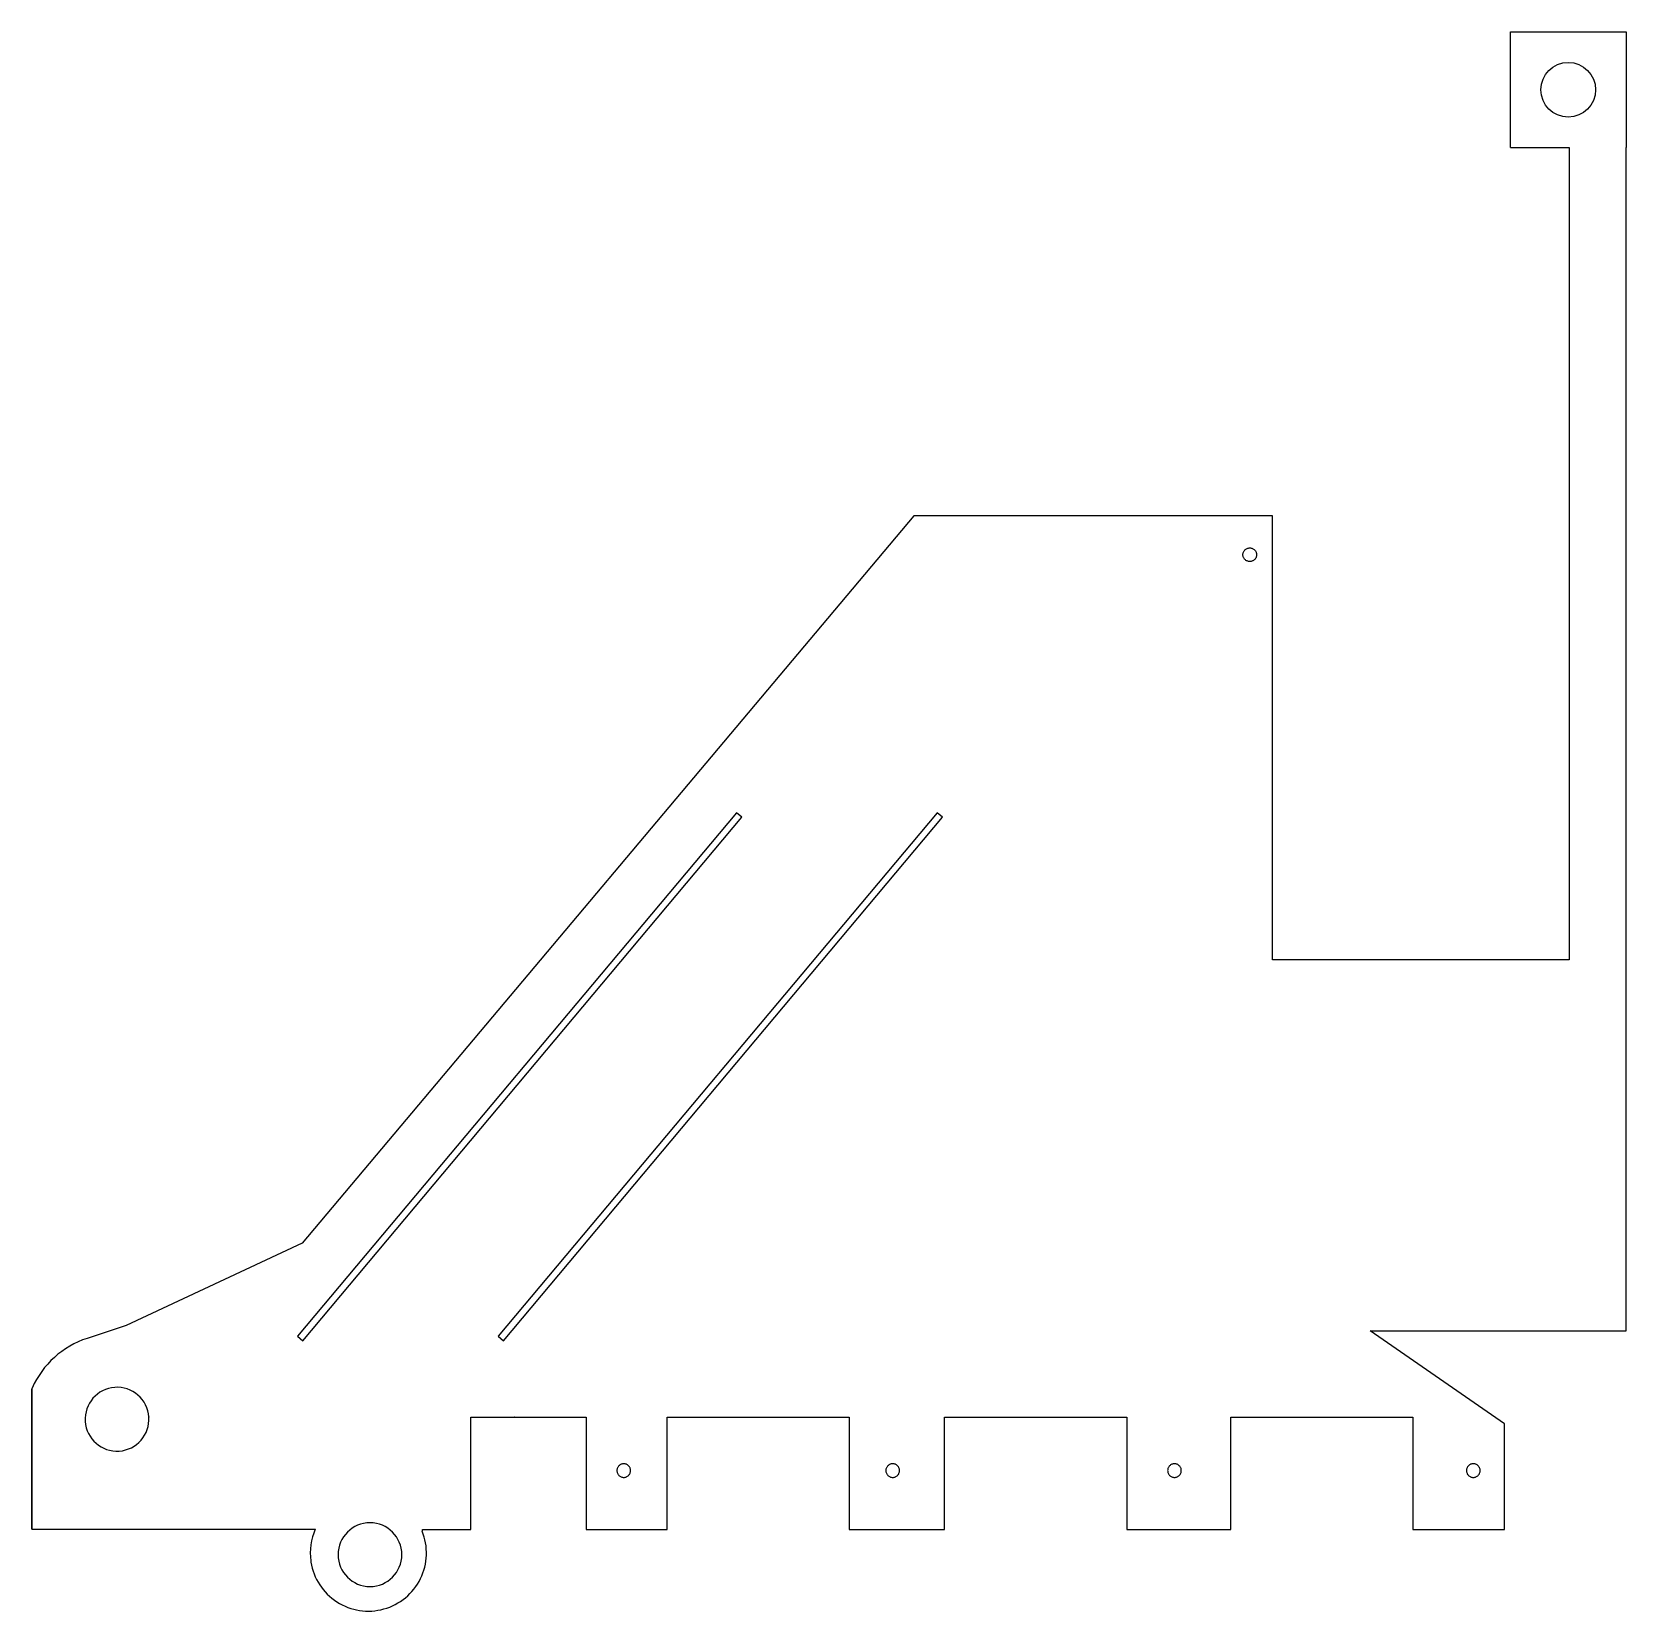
# Model space of a CAD drawing. Header units: inches. Extents: x 59 to 759, y 98 to 792.
import ezdxf

# ---------------------------------------------------------------- set-up
doc = ezdxf.new("R2010")
doc.units = ezdxf.units.IN
doc.header["$MEASUREMENT"] = 0
doc.linetypes.add('Continuous2', pattern=[0])
doc.layers.add('Nível_Padrão', color=1, linetype='Continuous')

msp = doc.modelspace()

# ---------------------------------------------------------------- linework, layer by layer
at = {"color": 3, "linetype": 'Continuous2', "lineweight": -3, "true_color": 0x00ff00}
for p, q in [((707.86, 791.6), (758.66, 791.6)), ((707.86, 740.8), (707.86, 791.6)), ((758.66, 791.6), (758.66, 740.8)), ((707.86, 740.8), (733.66, 740.8)), ((733.66, 740.8), (733.66, 384.09)), ((758.66, 384.09), (758.66, 740.8))]:
    msp.add_line(p, q, dxfattribs=at)
msp.add_circle((733.26, 766.2), 12, dxfattribs=at)
at = {"layer": 'Nível_Padrão', "color": 1, "linetype": 'Continuous2', "lineweight": -3, "true_color": 0xff0000}
for p, q in [((445.78, 579.12), (177.15, 259.68)), ((481.87, 579.12), (445.78, 579.12)), ((567.15, 579.12), (481.87, 579.12)), ((603.32, 579.12), (567.15, 579.12)), ((603.32, 384.09), (603.32, 579.12)), ((590.36, 562.04), (590.38, 562.35)), ((590.38, 561.73), (590.36, 562.04)), ((590.38, 562.35), (590.43, 562.65)), ((590.43, 561.44), (590.38, 561.73)), ((590.43, 562.65), (590.5, 562.93)), ((590.5, 561.15), (590.43, 561.44)), ((590.5, 562.93), (590.6, 563.21)), ((590.6, 560.87), (590.5, 561.15)), ((590.6, 563.21), (590.73, 563.47)), ((590.73, 560.61), (590.6, 560.87)), ((590.73, 563.47), (590.88, 563.72)), ((590.88, 560.36), (590.73, 560.61)), ((590.88, 563.72), (591.05, 563.95)), ((591.05, 560.13), (590.88, 560.36)), ((591.05, 563.95), (591.24, 564.16)), ((591.24, 559.92), (591.05, 560.13)), ((591.24, 564.16), (591.46, 564.36)), ((591.46, 564.36), (591.69, 564.53)), ((591.69, 564.53), (591.93, 564.68)), ((591.93, 564.68), (592.2, 564.8)), ((592.2, 564.8), (592.47, 564.91)), ((592.47, 564.91), (592.76, 564.98)), ((592.76, 564.98), (593.06, 565.02)), ((593.06, 565.02), (593.36, 565.04)), ((593.36, 565.04), (593.67, 565.02)), ((593.67, 565.02), (593.97, 564.98)), ((593.97, 564.98), (594.26, 564.91)), ((594.26, 564.91), (594.53, 564.8)), ((594.53, 564.8), (594.79, 564.68)), ((594.79, 564.68), (595.04, 564.53)), ((595.04, 564.53), (595.27, 564.36)), ((595.27, 564.36), (595.49, 564.16)), ((595.49, 564.16), (595.68, 563.95)), ((595.68, 560.13), (595.49, 559.92)), ((595.68, 563.95), (595.85, 563.72)), ((595.85, 560.36), (595.68, 560.13)), ((595.85, 563.72), (596, 563.47)), ((596, 560.61), (595.85, 560.36)), ((596, 563.47), (596.13, 563.21)), ((596.13, 560.87), (596, 560.61)), ((596.13, 563.21), (596.23, 562.93)), ((596.23, 561.15), (596.13, 560.87)), ((596.23, 562.93), (596.3, 562.65)), ((596.3, 561.44), (596.23, 561.15)), ((596.3, 562.65), (596.35, 562.35)), ((596.35, 561.73), (596.3, 561.44)), ((596.35, 562.35), (596.36, 562.04)), ((596.36, 562.04), (596.35, 561.73)), ((591.46, 559.73), (591.24, 559.92)), ((591.69, 559.55), (591.46, 559.73)), ((591.93, 559.4), (591.69, 559.55)), ((592.2, 559.28), (591.93, 559.4)), ((592.47, 559.18), (592.2, 559.28)), ((592.76, 559.1), (592.47, 559.18)), ((593.06, 559.06), (592.76, 559.1)), ((593.36, 559.04), (593.06, 559.06)), ((593.67, 559.06), (593.36, 559.04)), ((593.97, 559.1), (593.67, 559.06)), ((594.26, 559.18), (593.97, 559.1)), ((594.53, 559.28), (594.26, 559.18)), ((594.79, 559.4), (594.53, 559.28)), ((595.04, 559.55), (594.79, 559.4)), ((595.27, 559.73), (595.04, 559.55)), ((595.49, 559.92), (595.27, 559.73)), ((367.98, 448.66), (175.14, 218.84)), ((456.11, 448.66), (263.27, 218.84)), ((370.28, 446.73), (367.98, 448.66)), ((458.4, 446.73), (456.11, 448.66)), ((177.44, 216.91), (370.28, 446.73)), ((265.57, 216.91), (458.4, 446.73)), ((733.66, 384.09), (603.32, 384.09)), ((758.66, 221.25), (758.66, 384.09)), ((177.15, 259.68), (99.88, 223.56)), ((99.88, 223.56), (82.77, 217.95)), ((175.14, 218.84), (177.44, 216.91)), ((263.27, 218.84), (265.57, 216.91)), ((705.32, 180.49), (646.25, 221.25)), ((646.25, 221.25), (733.66, 221.25)), ((733.66, 221.25), (758.66, 221.25)), ((58.66, 196.15), (58.52, 195.82)), ((58.52, 195.82), (58.52, 134.12)), ((58.52, 134.12), (58.52, 195.82)), ((109.88, 183.49), (109.89, 183.38)), ((251.25, 134), (251.25, 183.38)), ((251.25, 183.38), (270.25, 183.38)), ((270.45, 183.38), (270.25, 183.38)), ((270.25, 183.38), (270.45, 183.38)), ((270.45, 183.38), (301.88, 183.38)), ((301.88, 183.38), (301.88, 134)), ((337.5, 134), (337.5, 183.38)), ((337.5, 183.38), (417.5, 183.38)), ((417.5, 183.38), (417.5, 134)), ((459.38, 134), (459.38, 183.38)), ((459.38, 183.38), (539.38, 183.38)), ((539.38, 183.38), (539.38, 134)), ((585, 134), (585, 183.38)), ((585, 183.38), (665, 183.38)), ((665, 183.38), (665, 134)), ((705.32, 134), (705.32, 180.49)), ((315.67, 161.05), (315.57, 160.77)), ((315.8, 161.31), (315.67, 161.05)), ((315.95, 161.56), (315.8, 161.31)), ((316.12, 161.79), (315.95, 161.56)), ((316.32, 162), (316.12, 161.79)), ((316.53, 162.19), (316.32, 162)), ((316.76, 162.37), (316.53, 162.19)), ((317.01, 162.52), (316.76, 162.37)), ((317.27, 162.64), (317.01, 162.52)), ((317.55, 162.74), (317.27, 162.64)), ((317.83, 162.82), (317.55, 162.74)), ((318.13, 162.86), (317.83, 162.82)), ((318.44, 162.88), (318.13, 162.86)), ((318.74, 162.86), (318.44, 162.88)), ((319.04, 162.82), (318.74, 162.86)), ((319.33, 162.74), (319.04, 162.82)), ((319.61, 162.64), (319.33, 162.74)), ((319.87, 162.52), (319.61, 162.64)), ((320.11, 162.37), (319.87, 162.52)), ((320.35, 162.19), (320.11, 162.37)), ((320.56, 162), (320.35, 162.19)), ((320.75, 161.79), (320.56, 162)), ((320.93, 161.56), (320.75, 161.79)), ((321.08, 161.31), (320.93, 161.56)), ((321.2, 161.05), (321.08, 161.31)), ((321.3, 160.77), (321.2, 161.05)), ((433.8, 161.05), (433.7, 160.77)), ((433.92, 161.31), (433.8, 161.05)), ((434.07, 161.56), (433.92, 161.31)), ((434.25, 161.79), (434.07, 161.56)), ((434.44, 162), (434.25, 161.79)), ((434.65, 162.19), (434.44, 162)), ((434.89, 162.37), (434.65, 162.19)), ((435.13, 162.52), (434.89, 162.37)), ((435.39, 162.64), (435.13, 162.52)), ((435.67, 162.74), (435.39, 162.64)), ((435.96, 162.82), (435.67, 162.74)), ((436.26, 162.86), (435.96, 162.82)), ((436.56, 162.88), (436.26, 162.86)), ((436.87, 162.86), (436.56, 162.88)), ((437.17, 162.82), (436.87, 162.86)), ((437.45, 162.74), (437.17, 162.82)), ((437.73, 162.64), (437.45, 162.74)), ((437.99, 162.52), (437.73, 162.64)), ((438.24, 162.37), (437.99, 162.52)), ((438.47, 162.19), (438.24, 162.37)), ((438.68, 162), (438.47, 162.19)), ((438.88, 161.79), (438.68, 162)), ((439.05, 161.56), (438.88, 161.79)), ((439.2, 161.31), (439.05, 161.56)), ((439.33, 161.05), (439.2, 161.31)), ((439.43, 160.77), (439.33, 161.05)), ((557.55, 161.05), (557.45, 160.77)), ((557.67, 161.31), (557.55, 161.05)), ((557.82, 161.56), (557.67, 161.31)), ((558, 161.79), (557.82, 161.56)), ((558.19, 162), (558, 161.79)), ((558.4, 162.19), (558.19, 162)), ((558.64, 162.37), (558.4, 162.19)), ((558.88, 162.52), (558.64, 162.37)), ((559.14, 162.64), (558.88, 162.52)), ((559.42, 162.74), (559.14, 162.64)), ((559.71, 162.82), (559.42, 162.74)), ((560.01, 162.86), (559.71, 162.82)), ((560.31, 162.88), (560.01, 162.86)), ((560.62, 162.86), (560.31, 162.88)), ((560.92, 162.82), (560.62, 162.86)), ((561.2, 162.74), (560.92, 162.82)), ((561.48, 162.64), (561.2, 162.74)), ((561.74, 162.52), (561.48, 162.64)), ((561.99, 162.37), (561.74, 162.52)), ((562.22, 162.19), (561.99, 162.37)), ((562.43, 162), (562.22, 162.19)), ((562.63, 161.79), (562.43, 162)), ((562.8, 161.56), (562.63, 161.79)), ((562.95, 161.31), (562.8, 161.56)), ((563.08, 161.05), (562.95, 161.31)), ((563.18, 160.77), (563.08, 161.05)), ((688.8, 161.05), (688.7, 160.77)), ((688.92, 161.31), (688.8, 161.05)), ((689.07, 161.56), (688.92, 161.31)), ((689.25, 161.79), (689.07, 161.56)), ((689.44, 162), (689.25, 161.79)), ((689.65, 162.19), (689.44, 162)), ((689.89, 162.37), (689.65, 162.19)), ((690.13, 162.52), (689.89, 162.37)), ((690.39, 162.64), (690.13, 162.52)), ((690.67, 162.74), (690.39, 162.64)), ((690.96, 162.82), (690.67, 162.74)), ((691.26, 162.86), (690.96, 162.82)), ((691.56, 162.88), (691.26, 162.86)), ((691.87, 162.86), (691.56, 162.88)), ((692.17, 162.82), (691.87, 162.86)), ((692.45, 162.74), (692.17, 162.82)), ((692.73, 162.64), (692.45, 162.74)), ((692.99, 162.52), (692.73, 162.64)), ((693.24, 162.37), (692.99, 162.52)), ((693.47, 162.19), (693.24, 162.37)), ((693.68, 162), (693.47, 162.19)), ((693.88, 161.79), (693.68, 162)), ((694.05, 161.56), (693.88, 161.79)), ((694.2, 161.31), (694.05, 161.56)), ((694.33, 161.05), (694.2, 161.31)), ((694.43, 160.77), (694.33, 161.05)), ((315.45, 160.19), (315.44, 159.88)), ((315.44, 159.88), (315.45, 159.57)), ((315.5, 160.48), (315.45, 160.19)), ((315.45, 159.57), (315.5, 159.27)), ((315.57, 160.77), (315.5, 160.48)), ((315.5, 159.27), (315.57, 158.99)), ((315.57, 158.99), (315.67, 158.71)), ((315.67, 158.71), (315.8, 158.45)), ((315.8, 158.45), (315.95, 158.2)), ((315.95, 158.2), (316.12, 157.97)), ((316.12, 157.97), (316.32, 157.76)), ((316.32, 157.76), (316.53, 157.56)), ((316.53, 157.56), (316.76, 157.39)), ((316.76, 157.39), (317.01, 157.24)), ((317.01, 157.24), (317.27, 157.12)), ((317.27, 157.12), (317.55, 157.01)), ((317.55, 157.01), (317.83, 156.94)), ((317.83, 156.94), (318.13, 156.9)), ((318.13, 156.9), (318.44, 156.88)), ((318.44, 156.88), (318.74, 156.9)), ((318.74, 156.9), (319.04, 156.94)), ((319.04, 156.94), (319.33, 157.01)), ((319.33, 157.01), (319.61, 157.12)), ((319.61, 157.12), (319.87, 157.24)), ((319.87, 157.24), (320.11, 157.39)), ((320.11, 157.39), (320.35, 157.56)), ((320.35, 157.56), (320.56, 157.76)), ((320.56, 157.76), (320.75, 157.97)), ((320.75, 157.97), (320.93, 158.2)), ((320.93, 158.2), (321.08, 158.45)), ((321.08, 158.45), (321.2, 158.71)), ((321.2, 158.71), (321.3, 158.99)), ((321.38, 160.48), (321.3, 160.77)), ((321.3, 158.99), (321.38, 159.27)), ((321.42, 160.19), (321.38, 160.48)), ((321.38, 159.27), (321.42, 159.57)), ((321.44, 159.88), (321.42, 160.19)), ((321.42, 159.57), (321.44, 159.88)), ((433.58, 160.19), (433.56, 159.88)), ((433.56, 159.88), (433.58, 159.57)), ((433.62, 160.48), (433.58, 160.19)), ((433.58, 159.57), (433.62, 159.27)), ((433.7, 160.77), (433.62, 160.48)), ((433.62, 159.27), (433.7, 158.99)), ((433.7, 158.99), (433.8, 158.71)), ((433.8, 158.71), (433.92, 158.45)), ((433.92, 158.45), (434.07, 158.2)), ((434.07, 158.2), (434.25, 157.97)), ((434.25, 157.97), (434.44, 157.76)), ((434.44, 157.76), (434.65, 157.56)), ((434.65, 157.56), (434.89, 157.39)), ((434.89, 157.39), (435.13, 157.24)), ((435.13, 157.24), (435.39, 157.12)), ((435.39, 157.12), (435.67, 157.01)), ((435.67, 157.01), (435.96, 156.94)), ((435.96, 156.94), (436.26, 156.9)), ((436.26, 156.9), (436.56, 156.88)), ((436.56, 156.88), (436.87, 156.9)), ((436.87, 156.9), (437.17, 156.94)), ((437.17, 156.94), (437.45, 157.01)), ((437.45, 157.01), (437.73, 157.12)), ((437.73, 157.12), (437.99, 157.24)), ((437.99, 157.24), (438.24, 157.39)), ((438.24, 157.39), (438.47, 157.56)), ((438.47, 157.56), (438.68, 157.76)), ((438.68, 157.76), (438.88, 157.97)), ((438.88, 157.97), (439.05, 158.2)), ((439.05, 158.2), (439.2, 158.45)), ((439.2, 158.45), (439.33, 158.71)), ((439.33, 158.71), (439.43, 158.99)), ((439.5, 160.48), (439.43, 160.77)), ((439.43, 158.99), (439.5, 159.27)), ((439.55, 160.19), (439.5, 160.48)), ((439.5, 159.27), (439.55, 159.57)), ((439.56, 159.88), (439.55, 160.19)), ((439.55, 159.57), (439.56, 159.88)), ((557.33, 160.19), (557.31, 159.88)), ((557.31, 159.88), (557.33, 159.57)), ((557.37, 160.48), (557.33, 160.19)), ((557.33, 159.57), (557.37, 159.27)), ((557.45, 160.77), (557.37, 160.48)), ((557.37, 159.27), (557.45, 158.99)), ((557.45, 158.99), (557.55, 158.71)), ((557.55, 158.71), (557.67, 158.45)), ((557.67, 158.45), (557.82, 158.2)), ((557.82, 158.2), (558, 157.97)), ((558, 157.97), (558.19, 157.76)), ((558.19, 157.76), (558.4, 157.56)), ((558.4, 157.56), (558.64, 157.39)), ((558.64, 157.39), (558.88, 157.24)), ((558.88, 157.24), (559.14, 157.12)), ((559.14, 157.12), (559.42, 157.01)), ((559.42, 157.01), (559.71, 156.94)), ((559.71, 156.94), (560.01, 156.9)), ((560.01, 156.9), (560.31, 156.88)), ((560.31, 156.88), (560.62, 156.9)), ((560.62, 156.9), (560.92, 156.94)), ((560.92, 156.94), (561.2, 157.01)), ((561.2, 157.01), (561.48, 157.12)), ((561.48, 157.12), (561.74, 157.24)), ((561.74, 157.24), (561.99, 157.39)), ((561.99, 157.39), (562.22, 157.56)), ((562.22, 157.56), (562.43, 157.76)), ((562.43, 157.76), (562.63, 157.97)), ((562.63, 157.97), (562.8, 158.2)), ((562.8, 158.2), (562.95, 158.45)), ((562.95, 158.45), (563.08, 158.71)), ((563.08, 158.71), (563.18, 158.99)), ((563.25, 160.48), (563.18, 160.77)), ((563.18, 158.99), (563.25, 159.27)), ((563.3, 160.19), (563.25, 160.48)), ((563.25, 159.27), (563.3, 159.57)), ((563.31, 159.88), (563.3, 160.19)), ((563.3, 159.57), (563.31, 159.88)), ((688.58, 160.19), (688.56, 159.88)), ((688.56, 159.88), (688.58, 159.57)), ((688.62, 160.48), (688.58, 160.19)), ((688.58, 159.57), (688.62, 159.27)), ((688.7, 160.77), (688.62, 160.48)), ((688.62, 159.27), (688.7, 158.99)), ((688.7, 158.99), (688.8, 158.71)), ((688.8, 158.71), (688.92, 158.45)), ((688.92, 158.45), (689.07, 158.2)), ((689.07, 158.2), (689.25, 157.97)), ((689.25, 157.97), (689.44, 157.76)), ((689.44, 157.76), (689.65, 157.56)), ((689.65, 157.56), (689.89, 157.39)), ((689.89, 157.39), (690.13, 157.24)), ((690.13, 157.24), (690.39, 157.12)), ((690.39, 157.12), (690.67, 157.01)), ((690.67, 157.01), (690.96, 156.94)), ((690.96, 156.94), (691.26, 156.9)), ((691.26, 156.9), (691.56, 156.88)), ((691.56, 156.88), (691.87, 156.9)), ((691.87, 156.9), (692.17, 156.94)), ((692.17, 156.94), (692.45, 157.01)), ((692.45, 157.01), (692.73, 157.12)), ((692.73, 157.12), (692.99, 157.24)), ((692.99, 157.24), (693.24, 157.39)), ((693.24, 157.39), (693.47, 157.56)), ((693.47, 157.56), (693.68, 157.76)), ((693.68, 157.76), (693.88, 157.97)), ((693.88, 157.97), (694.05, 158.2)), ((694.05, 158.2), (694.2, 158.45)), ((694.2, 158.45), (694.33, 158.71)), ((694.33, 158.71), (694.43, 158.99)), ((694.5, 160.48), (694.43, 160.77)), ((694.43, 158.99), (694.5, 159.27)), ((694.55, 160.19), (694.5, 160.48)), ((694.5, 159.27), (694.55, 159.57)), ((694.56, 159.88), (694.55, 160.19)), ((694.55, 159.57), (694.56, 159.88)), ((58.52, 134.12), (183, 134.12)), ((229.92, 133.29), (230, 133.63)), ((230, 133.63), (230.1, 134)), ((230.1, 134), (251.25, 134)), ((301.88, 134), (337.5, 134)), ((417.5, 134), (459.38, 134)), ((539.38, 134), (585, 134)), ((665, 134), (705.32, 134)), ((181.02, 120.2), (181.06, 119.9)), ((181.06, 119.9), (181.09, 119.74))]:
    msp.add_line(p, q, dxfattribs=at)
for centre, radius, start, end in [((95.23, 179.94), 40, 108.1498, 156.08964), ((95.92, 182.48), 14, 94.1011, 184.1011), ((95.92, 182.48), 14, 4.1011, 94.1011), ((95.92, 182.43), 14, 273.88323, 3.88323), ((95.92, 182.43), 14, 183.88323, 273.88323), ((206.28, 123.7), 25.51, 155.8775, 187.87566), ((206.99, 122.99), 14, 90, 180), ((206.99, 122.99), 14, 0, 90), ((206.28, 123.7), 25.51, 333.79442, 22.08168), ((206.28, 123.7), 25.51, 188.93262, 237.21989), ((206.99, 122.99), 14, 180, 270), ((206.99, 122.99), 14, 270, 360), ((206.28, 123.7), 25.51, 285.50715, 333.79442), ((206.28, 123.7), 25.51, 237.21989, 285.50715)]:
    msp.add_arc(centre, radius, start, end, dxfattribs=at)

doc.saveas('drawing.dxf')
